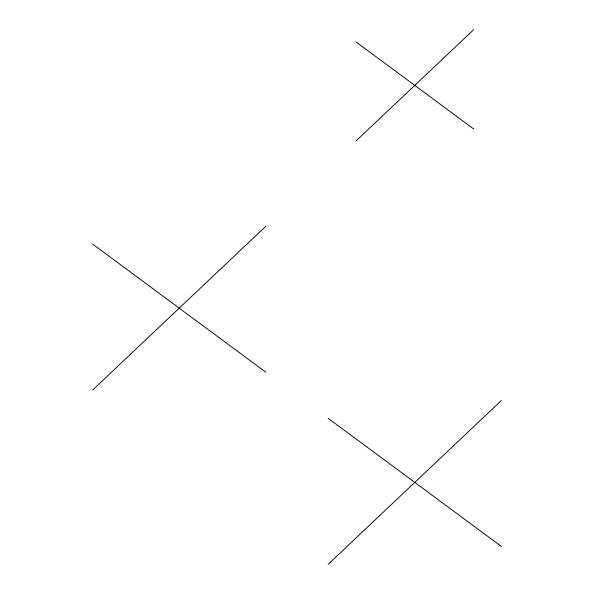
<?xml version="1.0" encoding="UTF-8"?>
<svg xmlns="http://www.w3.org/2000/svg" width="594" height="594" viewBox="0 0 594 594"><rect width="100%" height="100%" fill="white"/><g stroke="black" fill="none" stroke-linecap="round" stroke-linejoin="round"><path stroke-width="0.89" d="M92.619 390.05L265.815 226.255M355.873 141.082L473.648 29.7M328.185 564.3L501.381 400.505M355.873 41.825L473.656 128.95M92.612 244.089L265.822 372.215M328.178 418.339L501.388 546.465"/></g></svg>
